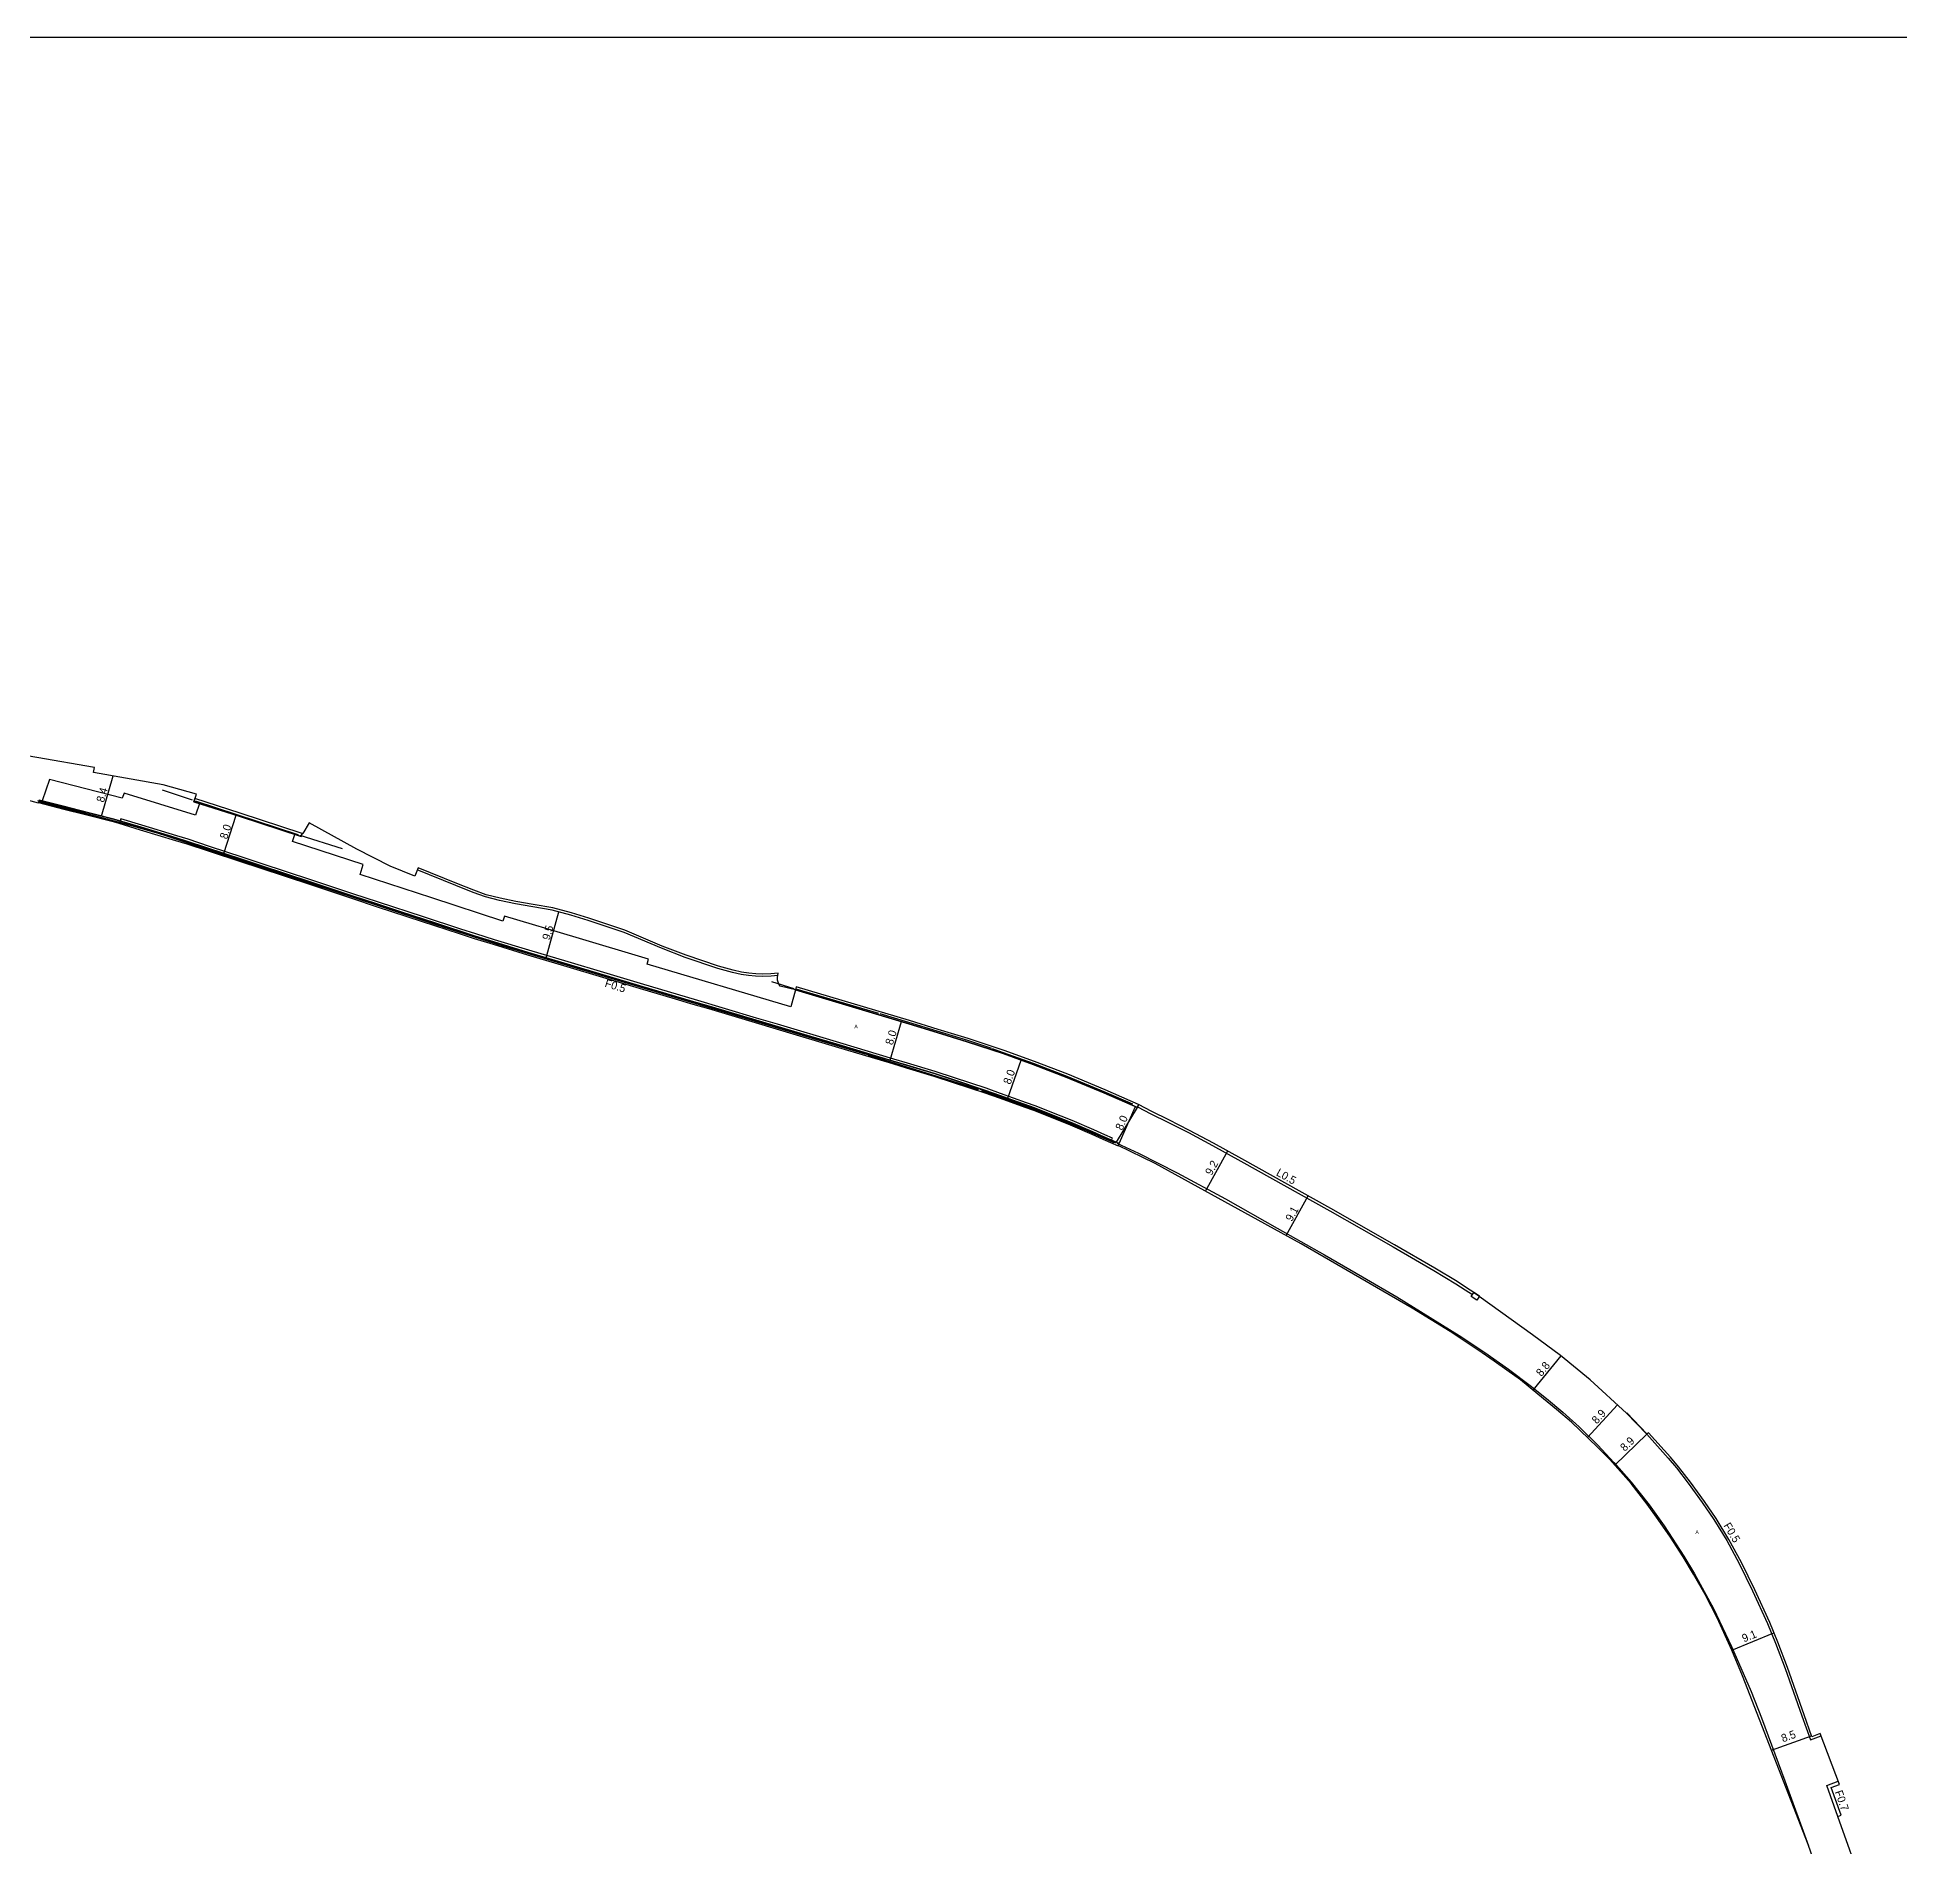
# Model space of a CAD drawing. Header units: metres. Extents: x -24000 to -21600, y -108000 to -105000.
# Drawn here: x -22323.8 to -21951.4, y -106561.7 to -106200 of the extents above; entities that cross this region are included whole.
import ezdxf

# ---------------------------------------------------------------- set-up
doc = ezdxf.new("R2010")
doc.units = ezdxf.units.M
doc.header["$LTSCALE"] = 2.5
for name, color, linetype in [('側溝・桝', 7, 'Continuous'), ('図郭', 7, 'Continuous'), ('幅員', 7, 'Continuous'), ('歩道・分離帯・安全施設', 7, 'Continuous'), ('舗装', 7, 'Continuous'), ('道路', 7, 'Continuous')]:
    doc.layers.add(name, color=color, linetype=linetype)
doc.styles.get("Standard").update_dxf_attribs({"font": ''})
doc.styles.add('YOKO_DECO', font='')
doc.styles.get('Standard').set_extended_font_data('@MS PGothic')
doc.styles.get('YOKO_DECO').set_extended_font_data('MS PGothic')

msp = doc.modelspace()

# ---------------------------------------------------------------- linework, layer by layer
at = {"layer": '側溝・桝'}
for points in [[(-22109, -106420.44), (-22108.82, -106420.03), (-22110.33, -106419.37), (-22112.56, -106418.4), (-22116.89, -106416.51), (-22119.07, -106415.65), (-22124.24, -106413.58), (-22125.98, -106412.96), (-22131.16, -106411.1), (-22134.04, -106410.06), (-22140.36, -106408), (-22144.24, -106406.73), (-22149.76, -106405.06), (-22152.51, -106404.23), (-22163.34, -106400.99), (-22175.77, -106397.28), (-22179.94, -106396.04), (-22192.4, -106392.34), (-22202.51, -106389.34), (-22210.51, -106386.94), (-22217.61, -106384.83), (-22225.48, -106382.49), (-22232.33, -106380.39), (-22236.11, -106379.24), (-22239.11, -106378.26), (-22246.53, -106375.84), (-22255.53, -106372.88), (-22260.66, -106371.19), (-22268.84, -106368.48), (-22278.99, -106365.14), (-22282.61, -106363.94), (-22289.32, -106361.72), (-22293.61, -106360.3), (-22295.87, -106359.62), (-22302.89, -106357.5), (-22307.04, -106356.24), (-22307.17, -106356.67)], [(-22175.72, -106387.54), (-22177.07, -106387.69), (-22178.71, -106387.72), (-22180.14, -106387.66), (-22181.56, -106387.54), (-22183.04, -106387.32), (-22184.75, -106386.96), (-22187.7, -106386.11), (-22194.23, -106383.93), (-22198.99, -106382.08), (-22206.46, -106378.94), (-22213.62, -106376.54), (-22217.09, -106375.49), (-22220.82, -106374.46), (-22224.72, -106373.79), (-22228.18, -106373.19), (-22231.33, -106372.55), (-22234.15, -106371.83), (-22236.62, -106370.93), (-22240.08, -106369.58), (-22247.81, -106366.43)], [(-22103.77, -106413.79), (-22101.14, -106415.18), (-22097.76, -106416.83), (-22093.62, -106418.94), (-22088.83, -106421.49), (-22083.17, -106424.62), (-22065.37, -106434.57), (-22052.69, -106441.79), (-22044.58, -106446.5), (-22040.19, -106449.15), (-22038.29, -106450.37), (-22036.85, -106451.3)], [(-22001.99, -106479.23), (-21997.7, -106484.04), (-21996.07, -106485.92), (-21993.68, -106489.03), (-21990.89, -106492.9), (-21988.56, -106496.3), (-21986, -106500.49), (-21983.5, -106505.09), (-21980.82, -106510.53), (-21977.85, -106517.05), (-21976.23, -106521.02), (-21974.32, -106526.05), (-21970.97, -106535.51), (-21969.25, -106540.32), (-21967.12, -106539.51)], [(-21963.77, -106555.64), (-21965.98, -106549.43), (-21963.69, -106548.56)]]:
    msp.add_lwpolyline(points, dxfattribs=at)
msp.add_lwpolyline([(-22036.58, -106450.87), (-22035.42, -106451.61), (-22035.93, -106452.41), (-22037.09, -106451.67)], close=True, dxfattribs=at)
at = {"layer": '図郭'}
msp.add_lwpolyline([(-22400, -106200), (-21600, -106200), (-21600, -106800), (-22400, -106800)], close=True, dxfattribs=at)
at = {"layer": '幅員'}
for points in [[(-22310.9, -106355.66), (-22308.62, -106347.63)], [(-22286.48, -106363.13), (-22284.02, -106355.52)], [(-22222.03, -106383.98), (-22219.49, -106374.83)], [(-22153.26, -106404.47), (-22150.96, -106396.76)], [(-22129.75, -106412.08), (-22127.04, -106404.46)], [(-22107.47, -106421.1), (-22104.22, -106413.75)], [(-22090.22, -106430.67), (-22085.76, -106422.61)], [(-22074.11, -106439.53), (-22069.67, -106431.59)], [(-22024.7, -106470.41), (-22019.11, -106463.59)], [(-22013.85, -106479.87), (-22007.87, -106473.32)], [(-22008.37, -106485.39), (-22001.99, -106479.23)], [(-21984.99, -106522.38), (-21976.55, -106518.94)], [(-21977.07, -106542.36), (-21969.03, -106539.48)]]:
    msp.add_lwpolyline(points, dxfattribs=at)
at = {"layer": '歩道・分離帯・安全施設'}
for points in [[(-22323.72, -106352.59), (-22315.56, -106354.68), (-22301.93, -106358.35), (-22291.14, -106361.75), (-22273.68, -106367.51), (-22261.1, -106371.65), (-22247.67, -106376.06), (-22228.77, -106382.12), (-22213.18, -106386.75), (-22200.47, -106390.53), (-22182.17, -106396), (-22169.3, -106399.83), (-22162.69, -106401.8), (-22135.59, -106410.23)], [(-22158.22, -106403.26), (-22171.24, -106399.39), (-22184.65, -106395.4), (-22198.11, -106391.43), (-22211.46, -106387.43), (-22221.11, -106384.55), (-22230.69, -106381.69), (-22244.07, -106377.43), (-22255.37, -106373.65), (-22268.77, -106369.26), (-22287.65, -106363.09), (-22299.07, -106359.29), (-22304.92, -106357.63), (-22323.45, -106352.82)], [(-22292.71, -106352.48), (-22298.74, -106350.51)], [(-22262.77, -106362.22), (-22271.22, -106359.52)], [(-22172.43, -106390.19), (-22176.9, -106388.79)], [(-22155.52, -106395.13), (-22172.01, -106390.29)], [(-22132.92, -106402.1), (-22137.75, -106400.56), (-22143.82, -106398.68), (-22149.49, -106396.92), (-22155.22, -106395.21)], [(-22157.72, -106403.54), (-22146.62, -106406.85), (-22135.75, -106410.38)], [(-22104.73, -106413.26), (-22110.45, -106410.77), (-22117.86, -106407.71), (-22124.57, -106405.14), (-22130.6, -106402.98), (-22132.76, -106402.22)], [(-22135.3, -106410.24), (-22127.19, -106413.12), (-22116.07, -106417.53), (-22108.18, -106420.95)], [(-22134.97, -106410.49), (-22125.54, -106413.89), (-22114.48, -106418.34), (-22108.52, -106420.94)], [(-22107.94, -106421.06), (-22103.58, -106423.04), (-22095.87, -106427), (-22086.22, -106432.18), (-22075.86, -106438.02), (-22066.43, -106443.37), (-22058.81, -106447.74), (-22051.96, -106451.78), (-22045.27, -106455.88), (-22038.98, -106459.8), (-22034.38, -106462.86), (-22029.65, -106466.21), (-22025.33, -106469.51), (-22022.02, -106472.08), (-22018.78, -106474.79), (-22015.52, -106477.76), (-22011.79, -106481.44), (-22008.57, -106484.85), (-22005.12, -106488.81), (-22001.5, -106493.36), (-21998.54, -106497.52), (-21994.56, -106503.61), (-21992.43, -106507.11), (-21988.64, -106514.03), (-21985.05, -106521.65), (-21981.09, -106530.68), (-21979.08, -106535.91), (-21974.35, -106548.48), (-21969.68, -106561.5)], [(-22001.97, -106479.13), (-22005.98, -106474.94)]]:
    msp.add_lwpolyline(points, dxfattribs=at)
msp.add_lwpolyline([(-22271.59, -106359.41), (-22292.15, -106352.69)], close=True, dxfattribs=at)
at = {"layer": '道路'}
for points in [[(-22292.43, -106352.81), (-22291.94, -106351.31), (-22298.56, -106349.44), (-22312.51, -106346.93), (-22312.35, -106345.94), (-22346.98, -106339.99), (-22354.32, -106338.65), (-22363.36, -106339.81), (-22371.02, -106340.62), (-22388.56, -106342.6), (-22388.58, -106342.39), (-22400, -106345.43)], [(-22323.37, -106352.49), (-22323.52, -106353.07), (-22327.19, -106352.07), (-22333.63, -106350.96), (-22339.15, -106350.33), (-22342.45, -106350), (-22344.74, -106349.81), (-22347.69, -106349.66), (-22353.98, -106349.64), (-22360.6, -106349.81), (-22366.36, -106350.21), (-22368.32, -106350.38), (-22373.29, -106351.01), (-22378.31, -106351.71), (-22389.68, -106353.55), (-22396.47, -106354.94), (-22400, -106355.62)], [(-22107.47, -106421.1), (-22117.06, -106416.93), (-22124.4, -106414), (-22134.18, -106410.49), (-22144.38, -106407.15), (-22152.64, -106404.66), (-22166.67, -106400.46), (-22180.07, -106396.47), (-22192.53, -106392.77), (-22202.64, -106389.77), (-22210.63, -106387.37), (-22225.6, -106382.91), (-22236.25, -106379.67), (-22244.11, -106377.1), (-22251.05, -106374.83), (-22265.69, -106370), (-22282.75, -106364.37), (-22293.74, -106360.73), (-22308.43, -106356.29), (-22323.37, -106352.49)], [(-22270.99, -106359.76), (-22283.41, -106355.71), (-22292.43, -106352.81)], [(-22247.63, -106365.99), (-22248.31, -106367.65), (-22253.2, -106365.69), (-22259.85, -106362.27), (-22269.43, -106357.03), (-22270.66, -106359.17), (-22270.79, -106359.15), (-22270.99, -106359.76)], [(-22036.58, -106450.87), (-22038.01, -106449.95), (-22039.92, -106448.72), (-22044.33, -106446.06), (-22052.44, -106441.36), (-22065.12, -106434.13), (-22082.92, -106424.18), (-22088.59, -106421.05), (-22093.39, -106418.49), (-22097.53, -106416.38), (-22100.91, -106414.73), (-22103.57, -106413.32), (-22103.83, -106413.92), (-22110.53, -106410.96), (-22117.94, -106407.9), (-22124.65, -106405.32), (-22130.69, -106403.16), (-22137.84, -106400.78), (-22143.87, -106398.94), (-22149.54, -106397.18), (-22172.2, -106390.42), (-22175.25, -106389.69), (-22175.47, -106389.34), (-22175.65, -106388.9), (-22175.76, -106388.44), (-22175.8, -106387.93), (-22175.63, -106387.06), (-22177.1, -106387.22), (-22178.7, -106387.25), (-22180.11, -106387.18), (-22181.51, -106387.07), (-22182.95, -106386.85), (-22184.64, -106386.5), (-22187.56, -106385.66), (-22194.06, -106383.48), (-22198.81, -106381.64), (-22206.29, -106378.5), (-22213.48, -106376.09), (-22216.96, -106375.04), (-22220.72, -106373.99), (-22224.63, -106373.32), (-22228.09, -106372.72), (-22231.23, -106372.09), (-22234.01, -106371.38), (-22236.46, -106370.49), (-22239.9, -106369.14), (-22247.63, -106365.99)], [(-21962.83, -106580.92), (-21969.75, -106561.2), (-21982.84, -106527.51), (-21984.99, -106522.38), (-21987.92, -106515.92), (-21990.34, -106511.27), (-21992.61, -106507.23), (-21994.74, -106503.72), (-21997.27, -106499.79), (-21999.68, -106496.28), (-22001.88, -106493.18), (-22005.11, -106489.07), (-22009.38, -106484.25), (-22011.81, -106481.82), (-22017.02, -106476.84), (-22020.01, -106474.29), (-22023.74, -106471.19), (-22027.25, -106468.34), (-22029.96, -106466.44), (-22032.5, -106464.62), (-22035.76, -106462.35), (-22041.27, -106458.68), (-22048.89, -106454.05), (-22071.11, -106441.17), (-22100.3, -106425.12), (-22107.65, -106421.5), (-22107.47, -106421.1)], [(-21967.3, -106539.06), (-21968.96, -106539.69), (-21970.52, -106535.31), (-21973.87, -106525.84), (-21975.79, -106520.82), (-21977.41, -106516.85), (-21980.37, -106510.32), (-21983.06, -106504.88), (-21985.55, -106500.29), (-21988.11, -106496.1), (-21990.44, -106492.7), (-21993.24, -106488.83), (-21995.63, -106485.72), (-21997.25, -106483.84), (-22001.66, -106478.93), (-22001.99, -106479.23), (-22006.01, -106475.02), (-22013.28, -106468.37), (-22019.2, -106463.52), (-22024.83, -106459.37), (-22035.49, -106451.71), (-22035.42, -106451.61), (-22036.58, -106450.87)], [(-21958.65, -106570), (-21963.77, -106555.64), (-21963.11, -106555.4), (-21965.09, -106549.84), (-21963.44, -106549.21), (-21967.3, -106539.06)]]:
    msp.add_lwpolyline(points, dxfattribs=at)
for points in [[(-22173.08, -106393.82), (-22201.86, -106385.27), (-22201.57, -106384.25), (-22216, -106379.96), (-22230.33, -106375.69), (-22230.7, -106376.69), (-22244.9, -106372.04), (-22259.18, -106367.37), (-22258.59, -106365.36), (-22272.71, -106360.75), (-22272.28, -106359.34), (-22283.41, -106355.71), (-22291.35, -106353.15), (-22292.13, -106355.46), (-22306.4, -106351.1), (-22306.76, -106352.06), (-22321.33, -106348.34), (-22322.81, -106352.63), (-22308.43, -106356.29), (-22293.74, -106360.73), (-22282.75, -106364.37), (-22265.69, -106370), (-22251.05, -106374.83), (-22244.11, -106377.1), (-22236.25, -106379.67), (-22225.6, -106382.91), (-22210.63, -106387.37), (-22202.64, -106389.77), (-22192.53, -106392.77), (-22180.07, -106396.47), (-22166.67, -106400.46), (-22152.64, -106404.66), (-22144.38, -106407.15), (-22134.18, -106410.49), (-22124.4, -106414), (-22117.06, -106416.93), (-22107.98, -106420.88), (-22103.83, -106413.92), (-22110.53, -106410.96), (-22117.94, -106407.9), (-22124.65, -106405.32), (-22130.69, -106403.16), (-22137.84, -106400.78), (-22143.87, -106398.94), (-22149.54, -106397.18), (-22172.2, -106390.42)], [(-22323.49, -106352.98), (-22318.44, -106354.26), (-22314.1, -106355.36), (-22308.57, -106356.77), (-22307.48, -106357.1), (-22303.17, -106358.4), (-22296.15, -106360.52), (-22293.89, -106361.2), (-22289.62, -106362.62), (-22282.9, -106364.84), (-22279.28, -106366.04), (-22269.14, -106369.38), (-22260.96, -106372.09), (-22255.83, -106373.78), (-22246.82, -106376.74), (-22239.4, -106379.16), (-22236.4, -106380.15), (-22232.61, -106381.3), (-22225.75, -106383.39), (-22217.88, -106385.74), (-22210.78, -106387.85), (-22202.78, -106390.25), (-22196.9, -106391.99), (-22192.67, -106393.25), (-22189.6, -106394.16), (-22180.21, -106396.95), (-22176.04, -106398.19), (-22163.61, -106401.9), (-22152.78, -106405.14), (-22150.03, -106405.97), (-22144.53, -106407.63), (-22140.65, -106408.9), (-22134.34, -106410.96), (-22131.48, -106411.99), (-22126.3, -106413.85), (-22124.58, -106414.47), (-22119.42, -106416.53), (-22117.26, -106417.39), (-22112.94, -106419.27), (-22110.71, -106420.24), (-22107.67, -106421.56), (-22107.47, -106421.1), (-22110.51, -106419.78), (-22112.74, -106418.81), (-22117.06, -106416.93), (-22119.23, -106416.06), (-22124.4, -106414), (-22126.13, -106413.38), (-22131.31, -106411.52), (-22134.18, -106410.49), (-22140.5, -106408.42), (-22144.38, -106407.15), (-22149.89, -106405.49), (-22152.64, -106404.66), (-22163.46, -106401.42), (-22175.9, -106397.71), (-22180.07, -106396.47), (-22189.46, -106393.68), (-22192.53, -106392.77), (-22196.75, -106391.51), (-22202.64, -106389.77), (-22210.63, -106387.37), (-22217.73, -106385.26), (-22225.6, -106382.91), (-22232.46, -106380.82), (-22236.25, -106379.67), (-22239.25, -106378.69), (-22246.67, -106376.26), (-22255.67, -106373.3), (-22260.8, -106371.61), (-22268.98, -106368.91), (-22279.13, -106365.56), (-22282.75, -106364.37), (-22289.46, -106362.14), (-22293.74, -106360.73), (-22296, -106360.04), (-22303.02, -106357.92), (-22307.34, -106356.62), (-22308.43, -106356.29), (-22313.98, -106354.88), (-22318.32, -106353.78), (-22323.37, -106352.49)], [(-22270.79, -106359.15), (-22283.22, -106355.1), (-22292.23, -106352.19), (-22292.43, -106352.81), (-22283.41, -106355.71), (-22270.99, -106359.76)], [(-22103.57, -106413.32), (-22110.27, -106410.36), (-22117.7, -106407.29), (-22124.42, -106404.7), (-22130.47, -106402.54), (-22137.64, -106400.16), (-22143.68, -106398.31), (-22149.35, -106396.55), (-22172.02, -106389.79), (-22172.2, -106390.42), (-22149.54, -106397.18), (-22143.87, -106398.94), (-22137.84, -106400.78), (-22130.69, -106403.16), (-22124.65, -106405.32), (-22117.94, -106407.9), (-22110.53, -106410.96), (-22103.83, -106413.92)]]:
    msp.add_lwpolyline(points, close=True, dxfattribs=at)

# ---------------------------------------------------------------- texts
at = {"layer": '側溝・桝'}
for s, rotation, p in [('F0.5', 343, (-22210.42, -106389.75)), ('L0.5', 331, (-22076.22, -106427.41)), ('F0.5', 301, (-21986.72, -106497.49)), ('F0.7', 289.3727, (-21964.43, -106550.72))]:
    msp.add_text(s, height=1.6, rotation=rotation, dxfattribs=at).set_placement(p)
at = {"layer": '幅員'}
for s, rotation, p in [('8.4', 74, (-22310.46, -106353.05)), ('8.0', 72, (-22285.82, -106360.41)), ('9.5', 74, (-22221.33, -106380.57)), ('8.0', 73, (-22152.75, -106401.54)), ('8.0', 70, (-22129.21, -106409.43)), ('8.0', 66, (-22106.85, -106418.61)), ('9.2', 61, (-22088.99, -106427.62)), ('9.1', 61, (-22072.94, -106436.83)), ('8.8', 51, (-22023.04, -106467.81)), ('8.9', 48, (-22011.97, -106477.3)), ('8.9', 44, (-22006.38, -106482.76)), ('9.1', 22, (-21982.56, -106520.85)), ('8.5', 20, (-21974.76, -106540.83))]:
    msp.add_text(s, height=1.6, rotation=rotation, dxfattribs=at).set_placement(p)
at = {"layer": '舗装', "style": 'YOKO_DECO'}
for p in [(-22160.41, -106398.09, 139.67), (-21992.26, -106499.17, 133.09)]:
    msp.add_text('A', height=0.75, dxfattribs=at).set_placement(p)

doc.saveas('drawing.dxf')
